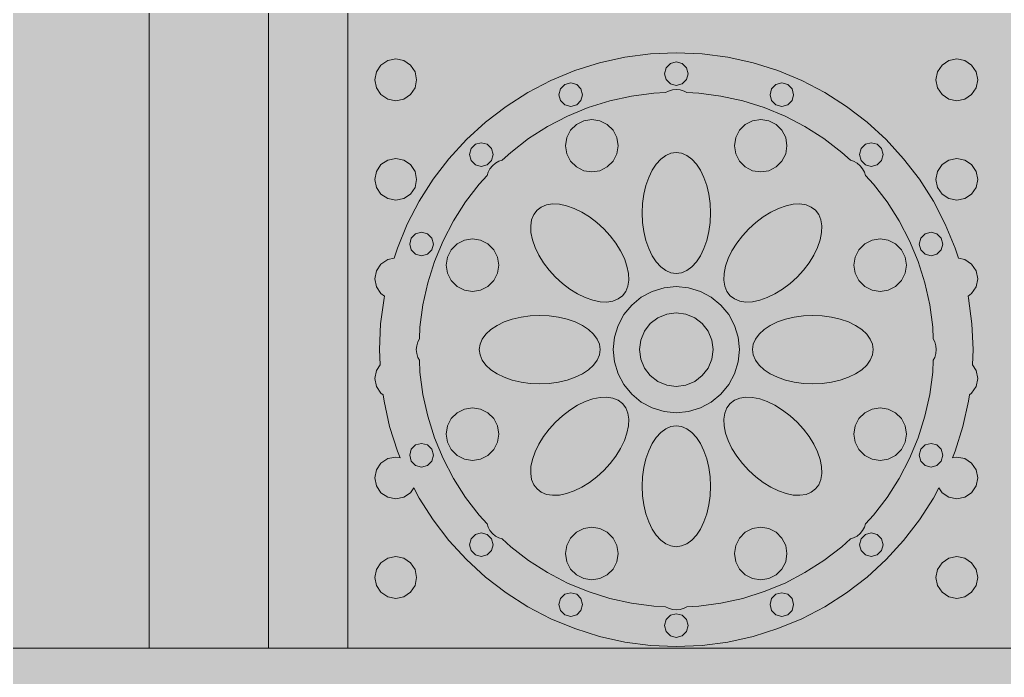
# Model space of a CAD drawing. Header units: millimetres. Extents: x -2412 to 16214, y -1176 to 12021.
# Drawn here: x 8695 to 9450, y 4451 to 4955 of the extents above; entities that cross this region are included whole.
import ezdxf

# ---------------------------------------------------------------- set-up
doc = ezdxf.new("R2010")
doc.units = ezdxf.units.MM
for name, color, linetype, lineweight, true_color in [('00_WHITE_BACKGROUND', 7, 'Continuous', 18, 0xffffff), ('01_STRUCTURE', 7, 'Continuous', 18, 0x000000), ('03_FRAMES_DOORS', 7, 'Continuous', 18, 0x000000), ('06_ORNAMENT', 7, 'Continuous', 18, 0x000000)]:
    doc.layers.add(name, color=color, linetype=linetype, lineweight=lineweight, true_color=true_color)

msp = doc.modelspace()

# ---------------------------------------------------------------- linework, layer by layer
at = {"layer": '00_WHITE_BACKGROUND', "lineweight": 18, "true_color": 0xffffff}
msp.add_solid([(-2412.2137, -1175.5725), (16213.7405, -1175.5725), (-2412.2137, 12015.2672), (16213.7405, 12015.2672)], dxfattribs=at)
at = {"layer": '01_STRUCTURE', "color": 7, "lineweight": 18, "true_color": 0x000000}
msp.add_lwpolyline([(8671.7557, 3618.3206), (8687.0229, 3618.3206), (8687.0229, 4473.2824), (8793.8931, 4473.2824)], dxfattribs=at)
at = {"layer": '03_FRAMES_DOORS', "color": 7, "lineweight": 18, "true_color": 0x000000}
for points in [[(8885.4962, 4473.2824), (8793.8931, 4473.2824), (8793.8931, 5358.7786), (8796.4427, 5382.3511), (8803.8473, 5405.0076)], [(8988.626, 5305.8473), (8976.1679, 5290.6412), (8971.3893, 5283.084), (8970.4733, 5281.6489), (8963.6336, 5270.8244), (8954.3359, 5250.1374), (8948.5496, 5228.5649), (8946.5649, 5206.1069), (8946.5649, 4473.2824)], [(8885.4962, 5267.1756), (8885.4962, 4473.2824)], [(8885.4962, 4473.2824), (8946.5649, 4473.2824)], [(8946.5649, 4473.2824), (9465.6489, 4473.2824)]]:
    msp.add_lwpolyline(points, dxfattribs=at)
at = {"layer": '06_ORNAMENT', "color": 7, "lineweight": 18, "true_color": 0x000000}
for points in [[(8967.1756, 4756.5344), (8968.3969, 4750.4122), (8971.8779, 4745.2061), (8974.5496, 4743.4046), (8974.2137, 4741.8321), (8971.6183, 4722.1374), (8970.7481, 4702.2901), (8971.2519, 4690.626), (8968.3969, 4686.3359), (8967.1756, 4680.1985), (8968.3969, 4674.0763), (8971.8779, 4668.8702), (8973.542, 4667.7405), (8974.2137, 4662.7481), (8978.5038, 4643.3435), (8984.4885, 4624.3969), (8986.626, 4619.2214), (8983.2061, 4619.8931), (8977.0687, 4618.6718), (8971.8779, 4615.2061), (8968.3969, 4610), (8967.1756, 4603.8626), (8968.3969, 4597.7405), (8971.8779, 4592.5344), (8977.0687, 4589.0534), (8983.2061, 4587.8321), (8989.3435, 4589.0534), (8994.5344, 4592.5344), (8997.1145, 4596.3817), (9001.2519, 4588.4275), (9011.9389, 4571.6794), (9024.0305, 4555.9084), (9037.4504, 4541.2672), (9052.0916, 4527.8473), (9067.8626, 4515.7557), (9084.6107, 4505.0687), (9102.229, 4495.9084), (9120.5802, 4488.3053), (9139.5267, 4482.3206), (9158.9313, 4478.0305), (9178.626, 4475.4351), (9198.4733, 4474.5649), (9218.3206, 4475.4351), (9238.0153, 4478.0305), (9257.4198, 4482.3206), (9276.3664, 4488.3053), (9294.7176, 4495.9084), (9312.3359, 4505.0687), (9329.084, 4515.7557), (9344.855, 4527.8473), (9359.4962, 4541.2672), (9372.916, 4555.9084), (9385.0076, 4571.6794), (9395.6947, 4588.4275), (9399.8321, 4596.3817), (9402.4122, 4592.5344), (9407.6031, 4589.0534), (9413.7405, 4587.8321), (9419.8779, 4589.0534), (9425.0687, 4592.5344), (9428.5496, 4597.7405), (9429.771, 4603.8626), (9428.5496, 4610), (9425.0687, 4615.2061), (9419.8779, 4618.6718), (9413.7405, 4619.8931), (9410.3206, 4619.2214), (9412.458, 4624.3969), (9418.4427, 4643.3435), (9422.7328, 4662.7481), (9423.4046, 4667.7405), (9425.0687, 4668.8702), (9428.5496, 4674.0763), (9429.771, 4680.1985), (9428.5496, 4686.3359), (9425.6947, 4690.626), (9426.1985, 4702.2901), (9425.3282, 4722.1374), (9422.7328, 4741.8321), (9422.3969, 4743.4046), (9425.0687, 4745.2061), (9428.5496, 4750.4122), (9429.771, 4756.5344), (9428.5496, 4762.6718), (9425.0687, 4767.8779), (9419.8779, 4771.3435), (9414.9313, 4772.3359), (9412.458, 4780.1832), (9404.855, 4798.5344), (9395.6947, 4816.1527), (9385.0076, 4832.9008), (9372.916, 4848.6718), (9359.4962, 4863.313), (9344.855, 4876.7328), (9329.084, 4888.8244), (9312.3359, 4899.5115), (9294.7176, 4908.6718), (9276.3664, 4916.2748), (9257.4198, 4922.2595), (9238.0153, 4926.5496), (9218.3206, 4929.145), (9198.4733, 4930.0153), (9178.626, 4929.145), (9158.9313, 4926.5496), (9139.5267, 4922.2595), (9120.5802, 4916.2748), (9102.229, 4908.6718), (9084.6107, 4899.5115), (9067.8626, 4888.8244), (9052.0916, 4876.7328), (9037.4504, 4863.313), (9024.0305, 4848.6718), (9011.9389, 4832.9008), (9001.2519, 4816.1527), (8992.0916, 4798.5344), (8984.4885, 4780.1832), (8982.0153, 4772.3359), (8977.0687, 4771.3435), (8971.8779, 4767.8779), (8968.3969, 4762.6718)], [(8967.1756, 4909.2061), (8968.3969, 4903.084), (8971.8779, 4897.8779), (8977.0687, 4894.3969), (8983.2061, 4893.1756), (8989.3435, 4894.3969), (8994.5344, 4897.8779), (8998.0153, 4903.084), (8999.2366, 4909.2061), (8998.0153, 4915.3435), (8994.5344, 4920.5496), (8989.3435, 4924.0153), (8983.2061, 4925.2366), (8977.0687, 4924.0153), (8971.8779, 4920.5496), (8968.3969, 4915.3435)], [(9189.4046, 4913.8931), (9190.626, 4909.3588), (9193.9389, 4906.0458), (9198.4733, 4904.8244), (9203.0076, 4906.0458), (9206.3206, 4909.3588), (9207.542, 4913.8931), (9206.3206, 4918.4275), (9203.0076, 4921.7405), (9198.4733, 4922.9618), (9193.9389, 4921.7405), (9190.626, 4918.4275)], [(9397.7099, 4909.2061), (9398.9313, 4903.084), (9402.4122, 4897.8779), (9407.6031, 4894.3969), (9413.7405, 4893.1756), (9419.8779, 4894.3969), (9425.0687, 4897.8779), (9428.5496, 4903.084), (9429.771, 4909.2061), (9428.5496, 4915.3435), (9425.0687, 4920.5496), (9419.8779, 4924.0153), (9413.7405, 4925.2366), (9407.6031, 4924.0153), (9402.4122, 4920.5496), (9398.9313, 4915.3435)], [(9108.4275, 4897.7863), (9109.6489, 4893.2519), (9112.9618, 4889.9389), (9117.4962, 4888.7176), (9122.0305, 4889.9389), (9125.3435, 4893.2519), (9126.5649, 4897.7863), (9125.3435, 4902.3206), (9122.0305, 4905.6336), (9117.4962, 4906.855), (9112.9618, 4905.6336), (9109.6489, 4902.3206)], [(9270.3817, 4897.7863), (9271.6031, 4893.2519), (9274.916, 4889.9389), (9279.4504, 4888.7176), (9283.9847, 4889.9389), (9287.2977, 4893.2519), (9288.5191, 4897.7863), (9287.2977, 4902.3206), (9283.9847, 4905.6336), (9279.4504, 4906.855), (9274.916, 4905.6336), (9271.6031, 4902.3206)], [(8998.9618, 4702.2901), (8999.2672, 4699.2977), (9000.1527, 4696.3664), (9001.3282, 4694.1069), (9001.7252, 4685.084), (9003.9847, 4668), (9007.7099, 4651.1756), (9012.8855, 4634.7481), (9019.4809, 4618.8244), (9027.4351, 4603.542), (9036.687, 4589.0076), (9047.1756, 4575.3435), (9053.2824, 4568.687), (9054.0458, 4566.229), (9055.4962, 4563.542), (9057.4046, 4561.2214), (9059.7252, 4559.313), (9062.4122, 4557.8626), (9064.8702, 4557.0992), (9071.5267, 4550.9924), (9085.1908, 4540.5038), (9099.7252, 4531.2519), (9115.0076, 4523.2977), (9130.9313, 4516.7023), (9147.3588, 4511.5267), (9164.1832, 4507.8015), (9181.2672, 4505.542), (9190.2901, 4505.145), (9192.5496, 4503.9695), (9195.4809, 4503.0687), (9198.4733, 4502.7786), (9201.4656, 4503.0687), (9204.3969, 4503.9695), (9206.6565, 4505.145), (9215.6794, 4505.542), (9232.7634, 4507.8015), (9249.5878, 4511.5267), (9266.0153, 4516.7023), (9281.9389, 4523.2977), (9297.2214, 4531.2519), (9311.7557, 4540.5038), (9325.4198, 4550.9924), (9332.0763, 4557.0992), (9334.5344, 4557.8626), (9337.2214, 4559.313), (9339.542, 4561.2214), (9341.4504, 4563.542), (9342.9008, 4566.229), (9343.6641, 4568.687), (9349.771, 4575.3435), (9360.2595, 4589.0076), (9369.5115, 4603.542), (9377.4656, 4618.8244), (9384.0611, 4634.7481), (9389.2366, 4651.1756), (9392.9618, 4668), (9395.2214, 4685.084), (9395.6183, 4694.1069), (9396.7939, 4696.3664), (9397.6947, 4699.2977), (9397.9847, 4702.2901), (9397.6947, 4705.2824), (9396.7939, 4708.2137), (9395.6183, 4710.4733), (9395.2214, 4719.4962), (9392.9618, 4736.5802), (9389.2366, 4753.4046), (9384.0611, 4769.8321), (9377.4656, 4785.7557), (9369.5115, 4801.0382), (9360.2595, 4815.5725), (9349.771, 4829.2366), (9343.6641, 4835.8931), (9342.9008, 4838.3511), (9341.4504, 4841.0382), (9339.542, 4843.3588), (9337.2214, 4845.2672), (9334.5344, 4846.7176), (9332.0763, 4847.4809), (9325.4198, 4853.5878), (9311.7557, 4864.0763), (9297.2214, 4873.3282), (9281.9389, 4881.2824), (9266.0153, 4887.8779), (9249.5878, 4893.0534), (9232.7634, 4896.7786), (9215.6794, 4899.0382), (9206.6565, 4899.4351), (9204.3969, 4900.6107), (9201.4656, 4901.4962), (9198.4733, 4901.8015), (9195.4809, 4901.4962), (9192.5496, 4900.6107), (9190.2901, 4899.4351), (9181.2672, 4899.0382), (9164.1832, 4896.7786), (9147.3588, 4893.0534), (9130.9313, 4887.8779), (9115.0076, 4881.2824), (9099.7252, 4873.3282), (9085.1908, 4864.0763), (9071.5267, 4853.5878), (9064.8702, 4847.4809), (9062.4122, 4846.7176), (9059.7252, 4845.2672), (9057.4046, 4843.3588), (9055.4962, 4841.0382), (9054.0458, 4838.3511), (9053.2824, 4835.8931), (9047.1756, 4829.2366), (9036.687, 4815.5725), (9027.4351, 4801.0382), (9019.4809, 4785.7557), (9012.8855, 4769.8321), (9007.7099, 4753.4046), (9003.9847, 4736.5802), (9001.7252, 4719.4962), (9001.3282, 4710.4733), (9000.1527, 4708.2137), (8999.2672, 4705.2824)], [(9113.542, 4858.687), (9114.5191, 4852.458), (9117.3893, 4846.8397), (9121.8473, 4842.3817), (9127.4656, 4839.5267), (9133.6947, 4838.5344), (9139.9237, 4839.5267), (9145.542, 4842.3817), (9150, 4846.8397), (9152.855, 4852.458), (9153.8473, 4858.687), (9152.855, 4864.916), (9150, 4870.5344), (9145.542, 4874.9924), (9139.9237, 4877.8473), (9133.6947, 4878.8397), (9127.4656, 4877.8473), (9121.8473, 4874.9924), (9117.3893, 4870.5344), (9114.5191, 4864.916)], [(9243.0992, 4858.687), (9244.0916, 4852.458), (9246.9466, 4846.8397), (9251.4046, 4842.3817), (9257.0229, 4839.5267), (9263.2519, 4838.5344), (9269.4809, 4839.5267), (9275.0992, 4842.3817), (9279.5573, 4846.8397), (9282.4275, 4852.458), (9283.4046, 4858.687), (9282.4275, 4864.916), (9279.5573, 4870.5344), (9275.0992, 4874.9924), (9269.4809, 4877.8473), (9263.2519, 4878.8397), (9257.0229, 4877.8473), (9251.4046, 4874.9924), (9246.9466, 4870.5344), (9244.0916, 4864.916)], [(9039.7863, 4851.9084), (9040.9924, 4847.374), (9044.3206, 4844.0611), (9048.855, 4842.8397), (9053.3893, 4844.0611), (9056.7023, 4847.374), (9057.9237, 4851.9084), (9056.7023, 4856.4427), (9053.3893, 4859.771), (9048.855, 4860.9771), (9044.3206, 4859.771), (9040.9924, 4856.4427)], [(9339.0382, 4851.9084), (9340.2443, 4847.374), (9343.5725, 4844.0611), (9348.1069, 4842.8397), (9352.6412, 4844.0611), (9355.9542, 4847.374), (9357.1756, 4851.9084), (9355.9542, 4856.4427), (9352.6412, 4859.771), (9348.1069, 4860.9771), (9343.5725, 4859.771), (9340.2443, 4856.4427)], [(9172.2748, 4807.084), (9172.5954, 4799.8321), (9173.5573, 4792.7634), (9175.1298, 4786.0458), (9177.2824, 4779.8321), (9179.9542, 4774.3053), (9183.0687, 4769.5878), (9186.5802, 4765.7863), (9190.3817, 4763.0076), (9194.3817, 4761.2977), (9198.4733, 4760.7328), (9202.5649, 4761.2977), (9206.5649, 4763.0076), (9210.3664, 4765.7863), (9213.8779, 4769.5878), (9216.9924, 4774.3053), (9219.6641, 4779.8321), (9221.8168, 4786.0458), (9223.3893, 4792.7634), (9224.3511, 4799.8321), (9224.6718, 4807.084), (9224.3511, 4814.3359), (9223.3893, 4821.4046), (9221.8168, 4828.1221), (9219.6641, 4834.3359), (9216.9924, 4839.8626), (9213.8779, 4844.5802), (9210.3664, 4848.3817), (9206.5649, 4851.1603), (9202.5649, 4852.8702), (9198.4733, 4853.4351), (9194.3817, 4852.8702), (9190.3817, 4851.1603), (9186.5802, 4848.3817), (9183.0687, 4844.5802), (9179.9542, 4839.8626), (9177.2824, 4834.3359), (9175.1298, 4828.1221), (9173.5573, 4821.4046), (9172.5954, 4814.3359)], [(8967.1756, 4832.8702), (8968.3969, 4826.7481), (8971.8779, 4821.542), (8977.0687, 4818.0611), (8983.2061, 4816.8397), (8989.3435, 4818.0611), (8994.5344, 4821.542), (8998.0153, 4826.7481), (8999.2366, 4832.8702), (8998.0153, 4839.0076), (8994.5344, 4844.2137), (8989.3435, 4847.6794), (8983.2061, 4848.9008), (8977.0687, 4847.6794), (8971.8779, 4844.2137), (8968.3969, 4839.0076)], [(9397.7099, 4832.8702), (9398.9313, 4826.7481), (9402.4122, 4821.542), (9407.6031, 4818.0611), (9413.7405, 4816.8397), (9419.8779, 4818.0611), (9425.0687, 4821.542), (9428.5496, 4826.7481), (9429.771, 4832.8702), (9428.5496, 4839.0076), (9425.0687, 4844.2137), (9419.8779, 4847.6794), (9413.7405, 4848.9008), (9407.6031, 4847.6794), (9402.4122, 4844.2137), (9398.9313, 4839.0076)], [(9086.7634, 4797.1756), (9086.9618, 4792.0153), (9088.0916, 4786.4733), (9090.1221, 4780.6718), (9092.9924, 4774.7634), (9096.626, 4768.9008), (9100.9466, 4763.2214), (9105.8473, 4757.8626), (9111.2061, 4752.9618), (9116.8855, 4748.6412), (9122.7481, 4745.0076), (9128.6565, 4742.1374), (9134.4427, 4740.1221), (9140, 4738.9924), (9145.1603, 4738.7786), (9149.8168, 4739.4962), (9153.8473, 4741.1145), (9157.145, 4743.6183), (9159.6489, 4746.916), (9161.2672, 4750.9466), (9161.9847, 4755.6031), (9161.771, 4760.7634), (9160.6412, 4766.3206), (9158.626, 4772.1069), (9155.7557, 4778.0153), (9152.1221, 4783.8779), (9147.8015, 4789.5573), (9142.9008, 4794.916), (9137.542, 4799.8168), (9131.8626, 4804.1374), (9126, 4807.771), (9120.0916, 4810.6412), (9114.2901, 4812.6718), (9108.7481, 4813.8015), (9103.5878, 4814), (9098.9313, 4813.2824), (9094.9008, 4811.6641), (9091.6031, 4809.1603), (9089.0992, 4805.8626), (9087.4809, 4801.8321)], [(9234.9618, 4755.6031), (9235.6794, 4750.9466), (9237.2977, 4746.916), (9239.8015, 4743.6183), (9243.0992, 4741.1145), (9247.1298, 4739.4962), (9251.7863, 4738.7786), (9256.9466, 4738.9924), (9262.5038, 4740.1221), (9268.2901, 4742.1374), (9274.1985, 4745.0076), (9280.0611, 4748.6412), (9285.7405, 4752.9618), (9291.0992, 4757.8626), (9296, 4763.2214), (9300.3206, 4768.9008), (9303.9542, 4774.7634), (9306.8244, 4780.6718), (9308.855, 4786.4733), (9309.9847, 4792.0153), (9310.1832, 4797.1756), (9309.4656, 4801.8321), (9307.8473, 4805.8626), (9305.3435, 4809.1603), (9302.0458, 4811.6641), (9298.0153, 4813.2824), (9293.374, 4814), (9288.1985, 4813.8015), (9282.6565, 4812.6718), (9276.855, 4810.6412), (9270.9466, 4807.771), (9265.084, 4804.1374), (9259.4046, 4799.8168), (9254.0458, 4794.916), (9249.145, 4789.5573), (9244.8244, 4783.8779), (9241.1908, 4778.0153), (9238.3206, 4772.1069), (9236.3053, 4766.3206), (9235.1756, 4760.7634)], [(8993.9084, 4783.2672), (8995.1298, 4778.7328), (8998.4427, 4775.4198), (9002.9771, 4774.1985), (9007.5115, 4775.4198), (9010.8244, 4778.7328), (9012.0458, 4783.2672), (9010.8244, 4787.8015), (9007.5115, 4791.1145), (9002.9771, 4792.3359), (8998.4427, 4791.1145), (8995.1298, 4787.8015)], [(9384.9008, 4783.2672), (9386.1221, 4778.7328), (9389.4351, 4775.4198), (9393.9695, 4774.1985), (9398.5038, 4775.4198), (9401.8168, 4778.7328), (9403.0382, 4783.2672), (9401.8168, 4787.8015), (9398.5038, 4791.1145), (9393.9695, 4792.3359), (9389.4351, 4791.1145), (9386.1221, 4787.8015)], [(9021.9237, 4767.0687), (9022.916, 4760.8397), (9025.771, 4755.2214), (9030.229, 4750.7634), (9035.8473, 4747.9084), (9042.0763, 4746.916), (9048.3053, 4747.9084), (9053.9237, 4750.7634), (9058.3817, 4755.2214), (9061.2366, 4760.8397), (9062.229, 4767.0687), (9061.2366, 4773.2977), (9058.3817, 4778.916), (9053.9237, 4783.374), (9048.3053, 4786.2443), (9042.0763, 4787.2214), (9035.8473, 4786.2443), (9030.229, 4783.374), (9025.771, 4778.916), (9022.916, 4773.2977)], [(9334.7176, 4767.0687), (9335.7099, 4760.8397), (9338.5649, 4755.2214), (9343.0229, 4750.7634), (9348.6412, 4747.9084), (9354.8702, 4746.916), (9361.0992, 4747.9084), (9366.7176, 4750.7634), (9371.1756, 4755.2214), (9374.0305, 4760.8397), (9375.0229, 4767.0687), (9374.0305, 4773.2977), (9371.1756, 4778.916), (9366.7176, 4783.374), (9361.0992, 4786.2443), (9354.8702, 4787.2214), (9348.6412, 4786.2443), (9343.0229, 4783.374), (9338.5649, 4778.916), (9335.7099, 4773.2977)], [(9150.1069, 4702.2901), (9151.0382, 4692.855), (9153.7863, 4683.7863), (9158.2595, 4675.4198), (9164.2748, 4668.0916), (9171.6031, 4662.0763), (9179.9695, 4657.6031), (9189.0382, 4654.855), (9198.4733, 4653.9237), (9207.9084, 4654.855), (9216.9771, 4657.6031), (9225.3435, 4662.0763), (9232.6718, 4668.0916), (9238.687, 4675.4198), (9243.1603, 4683.7863), (9245.9084, 4692.855), (9246.8397, 4702.2901), (9245.9084, 4711.7252), (9243.1603, 4720.7939), (9238.687, 4729.1603), (9232.6718, 4736.4885), (9225.3435, 4742.5038), (9216.9771, 4746.9771), (9207.9084, 4749.7252), (9198.4733, 4750.6565), (9189.0382, 4749.7252), (9179.9695, 4746.9771), (9171.6031, 4742.5038), (9164.2748, 4736.4885), (9158.2595, 4729.1603), (9153.7863, 4720.7939), (9151.0382, 4711.7252)], [(9170.2595, 4702.2901), (9171.2214, 4694.9924), (9174.0458, 4688.1832), (9178.5191, 4682.3359), (9184.3664, 4677.8626), (9191.1756, 4675.0382), (9198.4733, 4674.0763), (9205.771, 4675.0382), (9212.5802, 4677.8626), (9218.4275, 4682.3359), (9222.9008, 4688.1832), (9225.7252, 4694.9924), (9226.687, 4702.2901), (9225.7252, 4709.5878), (9222.9008, 4716.3969), (9218.4275, 4722.2443), (9212.5802, 4726.7176), (9205.771, 4729.542), (9198.4733, 4730.5038), (9191.1756, 4729.542), (9184.3664, 4726.7176), (9178.5191, 4722.2443), (9174.0458, 4716.3969), (9171.2214, 4709.5878)], [(9047.3282, 4702.2901), (9047.8931, 4698.1985), (9049.6031, 4694.1985), (9052.3817, 4690.3969), (9056.1832, 4686.8855), (9060.9008, 4683.771), (9066.4275, 4681.0992), (9072.6412, 4678.9466), (9079.3588, 4677.374), (9086.4275, 4676.4122), (9093.6794, 4676.0916), (9100.9313, 4676.4122), (9108, 4677.374), (9114.7176, 4678.9466), (9120.9313, 4681.0992), (9126.458, 4683.771), (9131.1756, 4686.8855), (9134.9771, 4690.3969), (9137.7557, 4694.1985), (9139.4656, 4698.1985), (9140.0305, 4702.2901), (9139.4656, 4706.3817), (9137.7557, 4710.3817), (9134.9771, 4714.1832), (9131.1756, 4717.6947), (9126.458, 4720.8092), (9120.9313, 4723.4809), (9114.7176, 4725.6336), (9108, 4727.2061), (9100.9313, 4728.1679), (9093.6794, 4728.4885), (9086.4275, 4728.1679), (9079.3588, 4727.2061), (9072.6412, 4725.6336), (9066.4275, 4723.4809), (9060.9008, 4720.8092), (9056.1832, 4717.6947), (9052.3817, 4714.1832), (9049.6031, 4710.3817), (9047.8931, 4706.3817)], [(9256.916, 4702.2901), (9257.4809, 4698.1985), (9259.1908, 4694.1985), (9261.9695, 4690.3969), (9265.771, 4686.8855), (9270.4885, 4683.771), (9276.0153, 4681.0992), (9282.229, 4678.9466), (9288.9466, 4677.374), (9296.0153, 4676.4122), (9303.2672, 4676.0916), (9310.5191, 4676.4122), (9317.5878, 4677.374), (9324.3053, 4678.9466), (9330.5191, 4681.0992), (9336.0458, 4683.771), (9340.7634, 4686.8855), (9344.5649, 4690.3969), (9347.3435, 4694.1985), (9349.0534, 4698.1985), (9349.6183, 4702.2901), (9349.0534, 4706.3817), (9347.3435, 4710.3817), (9344.5649, 4714.1832), (9340.7634, 4717.6947), (9336.0458, 4720.8092), (9330.5191, 4723.4809), (9324.3053, 4725.6336), (9317.5878, 4727.2061), (9310.5191, 4728.1679), (9303.2672, 4728.4885), (9296.0153, 4728.1679), (9288.9466, 4727.2061), (9282.229, 4725.6336), (9276.0153, 4723.4809), (9270.4885, 4720.8092), (9265.771, 4717.6947), (9261.9695, 4714.1832), (9259.1908, 4710.3817), (9257.4809, 4706.3817)], [(9086.7634, 4607.3893), (9087.4809, 4602.7481), (9089.0992, 4598.7176), (9091.6031, 4595.4198), (9094.9008, 4592.916), (9098.9313, 4591.2977), (9103.5878, 4590.5802), (9108.7481, 4590.7786), (9114.2901, 4591.9084), (9120.0916, 4593.9389), (9126, 4596.8092), (9131.8626, 4600.4427), (9137.542, 4604.7634), (9142.9008, 4609.6641), (9147.8015, 4615.0229), (9152.1221, 4620.7023), (9155.7557, 4626.5649), (9158.626, 4632.4733), (9160.6412, 4638.2595), (9161.771, 4643.8168), (9161.9847, 4648.9771), (9161.2672, 4653.6336), (9159.6489, 4657.6641), (9157.145, 4660.9618), (9153.8473, 4663.4656), (9149.8168, 4665.084), (9145.1603, 4665.8015), (9140, 4665.5878), (9134.4427, 4664.458), (9128.6565, 4662.4427), (9122.7481, 4659.5725), (9116.8855, 4655.9389), (9111.2061, 4651.6183), (9105.8473, 4646.7176), (9100.9466, 4641.3588), (9096.626, 4635.6794), (9092.9924, 4629.8168), (9090.1221, 4623.9084), (9088.0916, 4618.1069), (9086.9618, 4612.5649)], [(9234.9618, 4648.9771), (9235.1756, 4643.8168), (9236.3053, 4638.2595), (9238.3206, 4632.4733), (9241.1908, 4626.5649), (9244.8244, 4620.7023), (9249.145, 4615.0229), (9254.0458, 4609.6641), (9259.4046, 4604.7634), (9265.084, 4600.4427), (9270.9466, 4596.8092), (9276.855, 4593.9389), (9282.6565, 4591.9084), (9288.1985, 4590.7786), (9293.374, 4590.5802), (9298.0153, 4591.2977), (9302.0458, 4592.916), (9305.3435, 4595.4198), (9307.8473, 4598.7176), (9309.4656, 4602.7481), (9310.1832, 4607.3893), (9309.9847, 4612.5649), (9308.855, 4618.1069), (9306.8244, 4623.9084), (9303.9542, 4629.8168), (9300.3206, 4635.6794), (9296, 4641.3588), (9291.0992, 4646.7176), (9285.7405, 4651.6183), (9280.0611, 4655.9389), (9274.1985, 4659.5725), (9268.2901, 4662.4427), (9262.5038, 4664.458), (9256.9466, 4665.5878), (9251.7863, 4665.8015), (9247.1298, 4665.084), (9243.0992, 4663.4656), (9239.8015, 4660.9618), (9237.2977, 4657.6641), (9235.6794, 4653.6336)], [(9021.9237, 4637.5115), (9022.916, 4631.2824), (9025.771, 4625.6641), (9030.229, 4621.2061), (9035.8473, 4618.3359), (9042.0763, 4617.3588), (9048.3053, 4618.3359), (9053.9237, 4621.2061), (9058.3817, 4625.6641), (9061.2366, 4631.2824), (9062.229, 4637.5115), (9061.2366, 4643.7405), (9058.3817, 4649.3588), (9053.9237, 4653.8168), (9048.3053, 4656.6718), (9042.0763, 4657.6641), (9035.8473, 4656.6718), (9030.229, 4653.8168), (9025.771, 4649.3588), (9022.916, 4643.7405)], [(9334.7176, 4637.5115), (9335.7099, 4631.2824), (9338.5649, 4625.6641), (9343.0229, 4621.2061), (9348.6412, 4618.3359), (9354.8702, 4617.3588), (9361.0992, 4618.3359), (9366.7176, 4621.2061), (9371.1756, 4625.6641), (9374.0305, 4631.2824), (9375.0229, 4637.5115), (9374.0305, 4643.7405), (9371.1756, 4649.3588), (9366.7176, 4653.8168), (9361.0992, 4656.6718), (9354.8702, 4657.6641), (9348.6412, 4656.6718), (9343.0229, 4653.8168), (9338.5649, 4649.3588), (9335.7099, 4643.7405)], [(9172.2748, 4597.4962), (9172.5954, 4590.2443), (9173.5573, 4583.1756), (9175.1298, 4576.458), (9177.2824, 4570.2443), (9179.9542, 4564.7176), (9183.0687, 4560), (9186.5802, 4556.1985), (9190.3817, 4553.4198), (9194.3817, 4551.7099), (9198.4733, 4551.145), (9202.5649, 4551.7099), (9206.5649, 4553.4198), (9210.3664, 4556.1985), (9213.8779, 4560), (9216.9924, 4564.7176), (9219.6641, 4570.2443), (9221.8168, 4576.458), (9223.3893, 4583.1756), (9224.3511, 4590.2443), (9224.6718, 4597.4962), (9224.3511, 4604.7481), (9223.3893, 4611.8168), (9221.8168, 4618.5344), (9219.6641, 4624.7481), (9216.9924, 4630.2748), (9213.8779, 4634.9924), (9210.3664, 4638.7939), (9206.5649, 4641.5725), (9202.5649, 4643.2824), (9198.4733, 4643.8473), (9194.3817, 4643.2824), (9190.3817, 4641.5725), (9186.5802, 4638.7939), (9183.0687, 4634.9924), (9179.9542, 4630.2748), (9177.2824, 4624.7481), (9175.1298, 4618.5344), (9173.5573, 4611.8168), (9172.5954, 4604.7481)], [(8993.9084, 4621.313), (8995.1298, 4616.7786), (8998.4427, 4613.4656), (9002.9771, 4612.2443), (9007.5115, 4613.4656), (9010.8244, 4616.7786), (9012.0458, 4621.313), (9010.8244, 4625.8473), (9007.5115, 4629.1603), (9002.9771, 4630.3817), (8998.4427, 4629.1603), (8995.1298, 4625.8473)], [(9384.9008, 4621.313), (9386.1221, 4616.7786), (9389.4351, 4613.4656), (9393.9695, 4612.2443), (9398.5038, 4613.4656), (9401.8168, 4616.7786), (9403.0382, 4621.313), (9401.8168, 4625.8473), (9398.5038, 4629.1603), (9393.9695, 4630.3817), (9389.4351, 4629.1603), (9386.1221, 4625.8473)], [(9113.542, 4545.8931), (9114.5191, 4539.6641), (9117.3893, 4534.0458), (9121.8473, 4529.5878), (9127.4656, 4526.7328), (9133.6947, 4525.7405), (9139.9237, 4526.7328), (9145.542, 4529.5878), (9150, 4534.0458), (9152.855, 4539.6641), (9153.8473, 4545.8931), (9152.855, 4552.1221), (9150, 4557.7405), (9145.542, 4562.1985), (9139.9237, 4565.0534), (9133.6947, 4566.0458), (9127.4656, 4565.0534), (9121.8473, 4562.1985), (9117.3893, 4557.7405), (9114.5191, 4552.1221)], [(9243.0992, 4545.8931), (9244.0916, 4539.6641), (9246.9466, 4534.0458), (9251.4046, 4529.5878), (9257.0229, 4526.7328), (9263.2519, 4525.7405), (9269.4809, 4526.7328), (9275.0992, 4529.5878), (9279.5573, 4534.0458), (9282.4275, 4539.6641), (9283.4046, 4545.8931), (9282.4275, 4552.1221), (9279.5573, 4557.7405), (9275.0992, 4562.1985), (9269.4809, 4565.0534), (9263.2519, 4566.0458), (9257.0229, 4565.0534), (9251.4046, 4562.1985), (9246.9466, 4557.7405), (9244.0916, 4552.1221)], [(9039.7863, 4552.6565), (9040.9924, 4548.1221), (9044.3206, 4544.8092), (9048.855, 4543.5878), (9053.3893, 4544.8092), (9056.7023, 4548.1221), (9057.9237, 4552.6565), (9056.7023, 4557.1908), (9053.3893, 4560.5191), (9048.855, 4561.7252), (9044.3206, 4560.5191), (9040.9924, 4557.1908)], [(9339.0382, 4552.6565), (9340.2443, 4548.1221), (9343.5725, 4544.8092), (9348.1069, 4543.5878), (9352.6412, 4544.8092), (9355.9542, 4548.1221), (9357.1756, 4552.6565), (9355.9542, 4557.1908), (9352.6412, 4560.5191), (9348.1069, 4561.7252), (9343.5725, 4560.5191), (9340.2443, 4557.1908)], [(8967.1756, 4527.5267), (8968.3969, 4521.4046), (8971.8779, 4516.1985), (8977.0687, 4512.7176), (8983.2061, 4511.4962), (8989.3435, 4512.7176), (8994.5344, 4516.1985), (8998.0153, 4521.4046), (8999.2366, 4527.5267), (8998.0153, 4533.6641), (8994.5344, 4538.8702), (8989.3435, 4542.3359), (8983.2061, 4543.5573), (8977.0687, 4542.3359), (8971.8779, 4538.8702), (8968.3969, 4533.6641)], [(9397.7099, 4527.5267), (9398.9313, 4521.4046), (9402.4122, 4516.1985), (9407.6031, 4512.7176), (9413.7405, 4511.4962), (9419.8779, 4512.7176), (9425.0687, 4516.1985), (9428.5496, 4521.4046), (9429.771, 4527.5267), (9428.5496, 4533.6641), (9425.0687, 4538.8702), (9419.8779, 4542.3359), (9413.7405, 4543.5573), (9407.6031, 4542.3359), (9402.4122, 4538.8702), (9398.9313, 4533.6641)], [(9108.4275, 4506.7939), (9109.6489, 4502.2595), (9112.9618, 4498.9466), (9117.4962, 4497.7252), (9122.0305, 4498.9466), (9125.3435, 4502.2595), (9126.5649, 4506.7939), (9125.3435, 4511.3282), (9122.0305, 4514.6412), (9117.4962, 4515.8626), (9112.9618, 4514.6412), (9109.6489, 4511.3282)], [(9270.3817, 4506.7939), (9271.6031, 4502.2595), (9274.916, 4498.9466), (9279.4504, 4497.7252), (9283.9847, 4498.9466), (9287.2977, 4502.2595), (9288.5191, 4506.7939), (9287.2977, 4511.3282), (9283.9847, 4514.6412), (9279.4504, 4515.8626), (9274.916, 4514.6412), (9271.6031, 4511.3282)], [(9189.4046, 4490.687), (9190.626, 4486.1527), (9193.9389, 4482.8397), (9198.4733, 4481.6183), (9203.0076, 4482.8397), (9206.3206, 4486.1527), (9207.542, 4490.687), (9206.3206, 4495.2214), (9203.0076, 4498.5344), (9198.4733, 4499.7557), (9193.9389, 4498.5344), (9190.626, 4495.2214)]]:
    msp.add_lwpolyline(points, close=True, dxfattribs=at)

doc.saveas('drawing.dxf')
